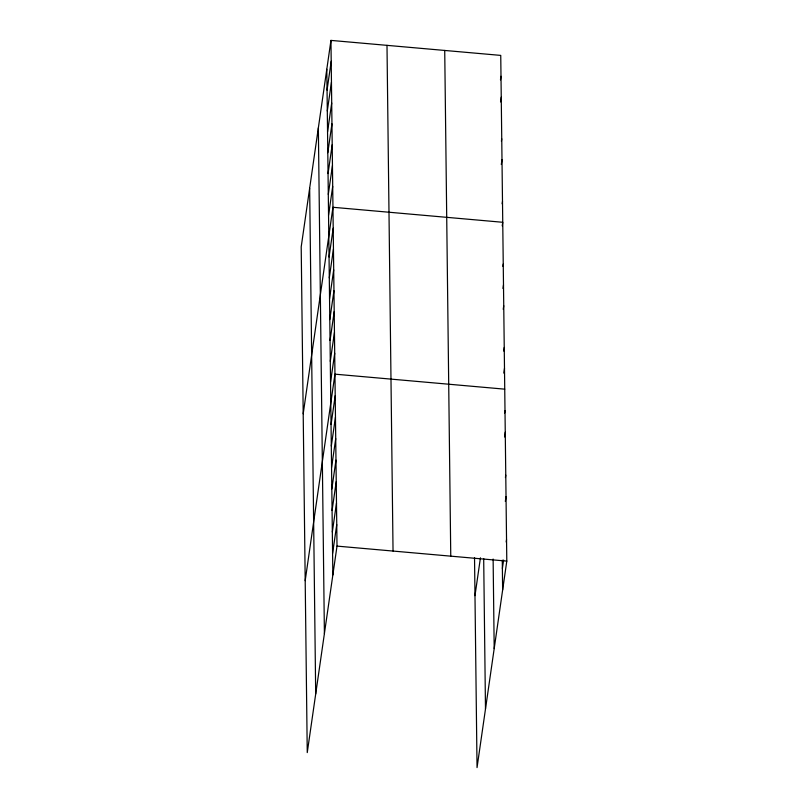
<?xml version="1.0" encoding="UTF-8"?>
<svg xmlns="http://www.w3.org/2000/svg" width="808" height="808" viewBox="0 0 808 808"><rect width="100%" height="100%" fill="white"/><g stroke="black" fill="none" stroke-linecap="round" stroke-linejoin="round"><path stroke-width="1.21" d="M330.957 40.4L301.202 246.894L307.252 752.601L337.007 546.107L330.957 40.4L500.748 55.398L506.798 561.106L477.043 767.6L474.528 557.621M327.048 90.122L331.209 61.257M327.301 110.979L331.462 82.123M327.553 131.835L331.704 102.98M327.796 152.702L331.957 123.846M328.048 173.558L332.209 144.703M328.3 194.425L332.452 165.559M328.543 215.281L332.704 186.426M303.202 413.777L332.957 207.282L502.748 222.281L502.223 225.897M329.048 257.005L333.209 228.139M329.3 277.861L333.451 249.005M329.543 298.718L333.704 269.862M329.795 319.584L333.957 290.729M330.048 340.441L334.199 311.585M330.29 361.307L334.451 332.441M330.543 382.164L334.704 353.308M305.192 580.659L334.946 374.165L504.737 389.163M331.048 424.513L335.209 395.657M331.31 446.006L335.461 417.15M331.563 467.499L335.724 438.643M331.815 488.991L335.976 460.136M332.078 510.484L336.239 481.629M332.33 531.977L336.492 503.121M332.593 553.47L336.744 524.614M500.475 79.871L501 76.265M500.556 101.929L501.253 97.122M501.404 141.249L501.748 138.845M501.303 164.509L502 159.701M502.152 203.828L502.495 201.424M502.899 266.408L503.243 264.004M502.97 288.476L503.495 284.87M503.222 309.333L503.748 305.727M503.717 351.056L504.243 347.45M503.798 373.114L504.495 368.307M474.983 595.658L480.437 557.803M504.647 413.07L505 410.656M504.566 436.966L505.252 432.149M505.424 477.538L505.768 475.134M505.333 501.435L506.02 496.627M502.384 568.468L503.596 560.055M506.192 542.016L506.535 539.613M337.007 546.107L506.798 561.106M502.283 560.116L502.637 589.961M493.122 559.035L494.193 648.582M483.689 558.53L485.487 708.98M444.723 50.45L450.763 556.156M386.992 45.349L393.041 551.056M326.806 69.256L332.846 574.963M318.352 127.876L324.402 633.583M309.656 188.274L315.696 693.981"/></g></svg>
